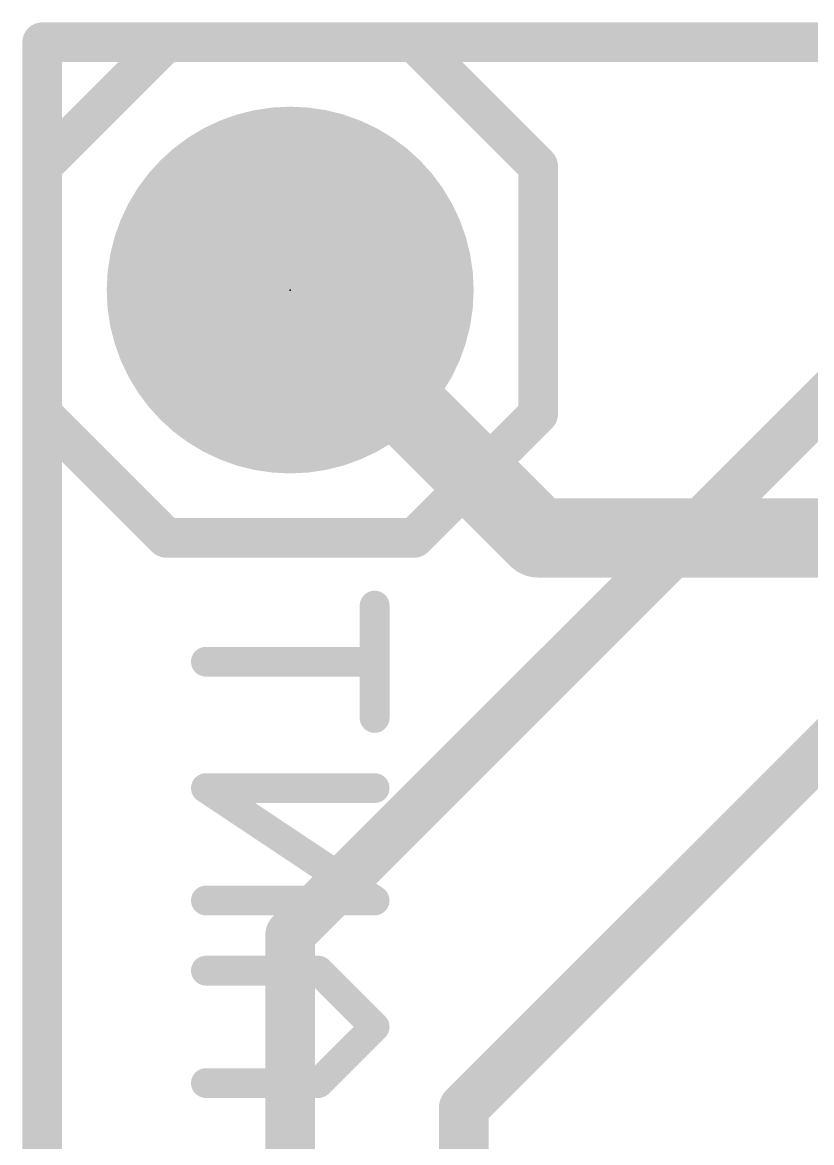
# Model space of a CAD drawing. Extents: x -0.1 to 25.5, y -0.1 to 14.1.
# Drawn here: x -0.1 to 3.94, y 8.33 to 14.07 of the extents above; entities that cross this region are included whole.
import ezdxf

# ---------------------------------------------------------------- set-up
doc = ezdxf.new("R2010")
doc.units = 0
for name, color, linetype in [('1', 12, 'CONTINUOUS'), ('16', 132, 'CONTINUOUS'), ('17', 110, 'CONTINUOUS'), ('20', 53, 'CONTINUOUS'), ('21', 41, 'CONTINUOUS'), ('22', 40, 'CONTINUOUS'), ('23', 53, 'CONTINUOUS'), ('51', 53, 'CONTINUOUS')]:
    doc.layers.add(name, color=color, linetype=linetype)

# ---------------------------------------------------------------- blocks, each defined once
blk = doc.blocks.new('RECT')
blk.add_solid([(-0.5, -0.5), (0.5, -0.5), (-0.5, 0.5), (0.5, 0.5)])
blk = doc.blocks.new('ROUNDP')
at = {"const_width": 0.5}
blk.add_lwpolyline([(0, -0.25, 1), (0, 0.25, 1), (0, -0.25)], format="xyb", dxfattribs=at)

msp = doc.modelspace()

# ---------------------------------------------------------------- linework, layer by layer
at = {"layer": '1', "const_width": 0.4064}
for points in [[(2.54, 11.43), (1.27, 12.7)], [(4.43, 11.43), (2.54, 11.43)]]:
    msp.add_lwpolyline(points, dxfattribs=at)
at = {"layer": '1', "const_width": 0.2032}
for points in [[(1.3418, 12.7718, 1), (1.1982, 12.6282)], [(2.54, 11.5316, 1), (2.54, 11.3284)], [(2.4682, 11.3582, 1), (2.6118, 11.5018)]]:
    msp.add_lwpolyline(points, format="xyb", dxfattribs=at)
at = {"layer": '16'}
for points, const_width in [([(0, 0), (0, 13.97)], 0.2032), ([(0, 13.97), (25.4, 13.97)], 0.2032), ([(1.27, 9.398), (5.334, 13.462)], 0.254), ([(2.159, 8.509), (6.3246, 12.6746)], 0.254), ([(1.27, 1.27), (1.27, 9.398)], 0.254), ([(2.159, 3.81), (2.159, 8.509)], 0.254)]:
    msp.add_lwpolyline(points, dxfattribs=dict(at, const_width=const_width))
for points, const_width in [([(0.0508, 13.97, 1), (-0.0508, 13.97)], 0.1016), ([(0, 14.0208, 1), (0, 13.9192)], 0.1016), ([(1.3335, 9.398, 1), (1.2065, 9.398)], 0.127), ([(1.2251, 9.4429, 1), (1.3149, 9.3531)], 0.127), ([(2.2225, 8.509, 1), (2.0955, 8.509)], 0.127), ([(2.1141, 8.5539, 1), (2.2039, 8.4641)], 0.127)]:
    msp.add_lwpolyline(points, format="xyb", dxfattribs=dict(at, const_width=const_width))
at = {"layer": '20', "const_width": 0.2032}
for points in [[(25.4, 13.97), (0, 13.97)], [(0, 13.97), (0, 0)]]:
    msp.add_lwpolyline(points, dxfattribs=at)
at = {"layer": '20', "const_width": 0.1016}
for points in [[(0, 14.0208, 1), (0, 13.9192)], [(0.0508, 13.97, 1), (-0.0508, 13.97)]]:
    msp.add_lwpolyline(points, format="xyb", dxfattribs=at)
at = {"layer": '21', "const_width": 0.2032}
for points in [[(0.635, 13.97), (0, 13.335)], [(1.905, 13.97), (0.635, 13.97)], [(2.54, 13.335), (1.905, 13.97)], [(0, 13.335), (0, 12.065)], [(2.54, 12.065), (2.54, 13.335)], [(0, 12.065), (0.635, 11.43)], [(1.905, 11.43), (2.54, 12.065)], [(0.635, 11.43), (1.905, 11.43)]]:
    msp.add_lwpolyline(points, dxfattribs=at)
at = {"layer": '21', "const_width": 0.1016}
for points in [[(0.635, 14.0208, 1), (0.635, 13.9192)], [(0.6709, 13.9341, 1), (0.5991, 14.0059)], [(1.9409, 14.0059, 1), (1.8691, 13.9341)], [(1.905, 13.9192, 1), (1.905, 14.0208)], [(0.0508, 13.335, 1), (-0.0508, 13.335)], [(2.5908, 13.335, 1), (2.4892, 13.335)], [(-0.0359, 13.3709, 1), (0.0359, 13.2991)], [(2.5041, 13.2991, 1), (2.5759, 13.3709)], [(0.0359, 12.1009, 1), (-0.0359, 12.0291)], [(-0.0508, 12.065, 1), (0.0508, 12.065)], [(2.4892, 12.065, 1), (2.5908, 12.065)], [(2.5759, 12.0291, 1), (2.5041, 12.1009)], [(0.635, 11.4808, 1), (0.635, 11.3792)], [(0.5991, 11.3941, 1), (0.6709, 11.4659)], [(1.8691, 11.4659, 1), (1.9409, 11.3941)], [(1.905, 11.3792, 1), (1.905, 11.4808)]]:
    msp.add_lwpolyline(points, format="xyb", dxfattribs=at)
at = {"layer": '22', "const_width": 0.1524}
for points in [[(1.7025, 10.507), (1.7025, 11.0833)], [(0.8382, 10.7952), (1.7025, 10.7952)], [(1.7025, 9.5715), (0.8382, 10.1477)], [(0.8382, 10.1477), (1.7025, 10.1477)], [(0.8382, 9.5715), (1.7025, 9.5715)], [(1.4144, 9.2122), (0.8382, 9.2122)], [(1.2704, 8.636), (1.2704, 9.2122)], [(1.7025, 8.9241), (1.4144, 9.2122)], [(1.4144, 8.636), (1.7025, 8.9241)], [(0.8382, 8.636), (1.4144, 8.636)]]:
    msp.add_lwpolyline(points, dxfattribs=at)
at = {"layer": '22', "const_width": 0.0762}
for points in [[(1.7406, 11.0833, 1), (1.6644, 11.0833)], [(0.8382, 10.8333, 1), (0.8382, 10.7571)], [(1.7025, 10.7571, 1), (1.7025, 10.8333)], [(1.6644, 10.507, 1), (1.7406, 10.507)], [(0.8593, 10.1794, 1), (0.8171, 10.116)], [(0.8382, 10.1858, 1), (0.8382, 10.1096)], [(1.7025, 10.1096, 1), (1.7025, 10.1858)], [(0.8382, 9.6096, 1), (0.8382, 9.5334)], [(1.7025, 9.5334, 1), (1.7025, 9.6096)], [(1.6814, 9.5398, 1), (1.7237, 9.6032)], [(0.8382, 9.2503, 1), (0.8382, 9.1741)], [(1.3085, 9.2122, 1), (1.2323, 9.2122)], [(1.4414, 9.2392, 1), (1.3875, 9.1853)], [(1.4144, 9.1741, 1), (1.4144, 9.2503)], [(1.7295, 8.8972, 1), (1.6756, 8.9511)], [(1.6756, 8.8972, 1), (1.7295, 8.9511)], [(0.8382, 8.6741, 1), (0.8382, 8.5979)], [(1.2323, 8.636, 1), (1.3085, 8.636)], [(1.3875, 8.6629, 1), (1.4414, 8.6091)], [(1.4144, 8.5979, 1), (1.4144, 8.6741)]]:
    msp.add_lwpolyline(points, format="xyb", dxfattribs=at)
at = {"layer": '23'}
msp.add_point((1.27, 12.7), dxfattribs=at)

# ---------------------------------------------------------------- block references
at = {"layer": '17', "xscale": 1.8796, "yscale": 1.8796, "rotation": 90}
msp.add_blockref('ROUNDP', (1.27, 12.7), dxfattribs=at)
msp.add_blockref('ROUNDP', (1.27, 12.7), dxfattribs=at)
at = {"layer": '51', "xscale": 0.508, "yscale": 0.508}
msp.add_blockref('RECT', (1.27, 12.7), dxfattribs=at)

doc.saveas('drawing.dxf')
